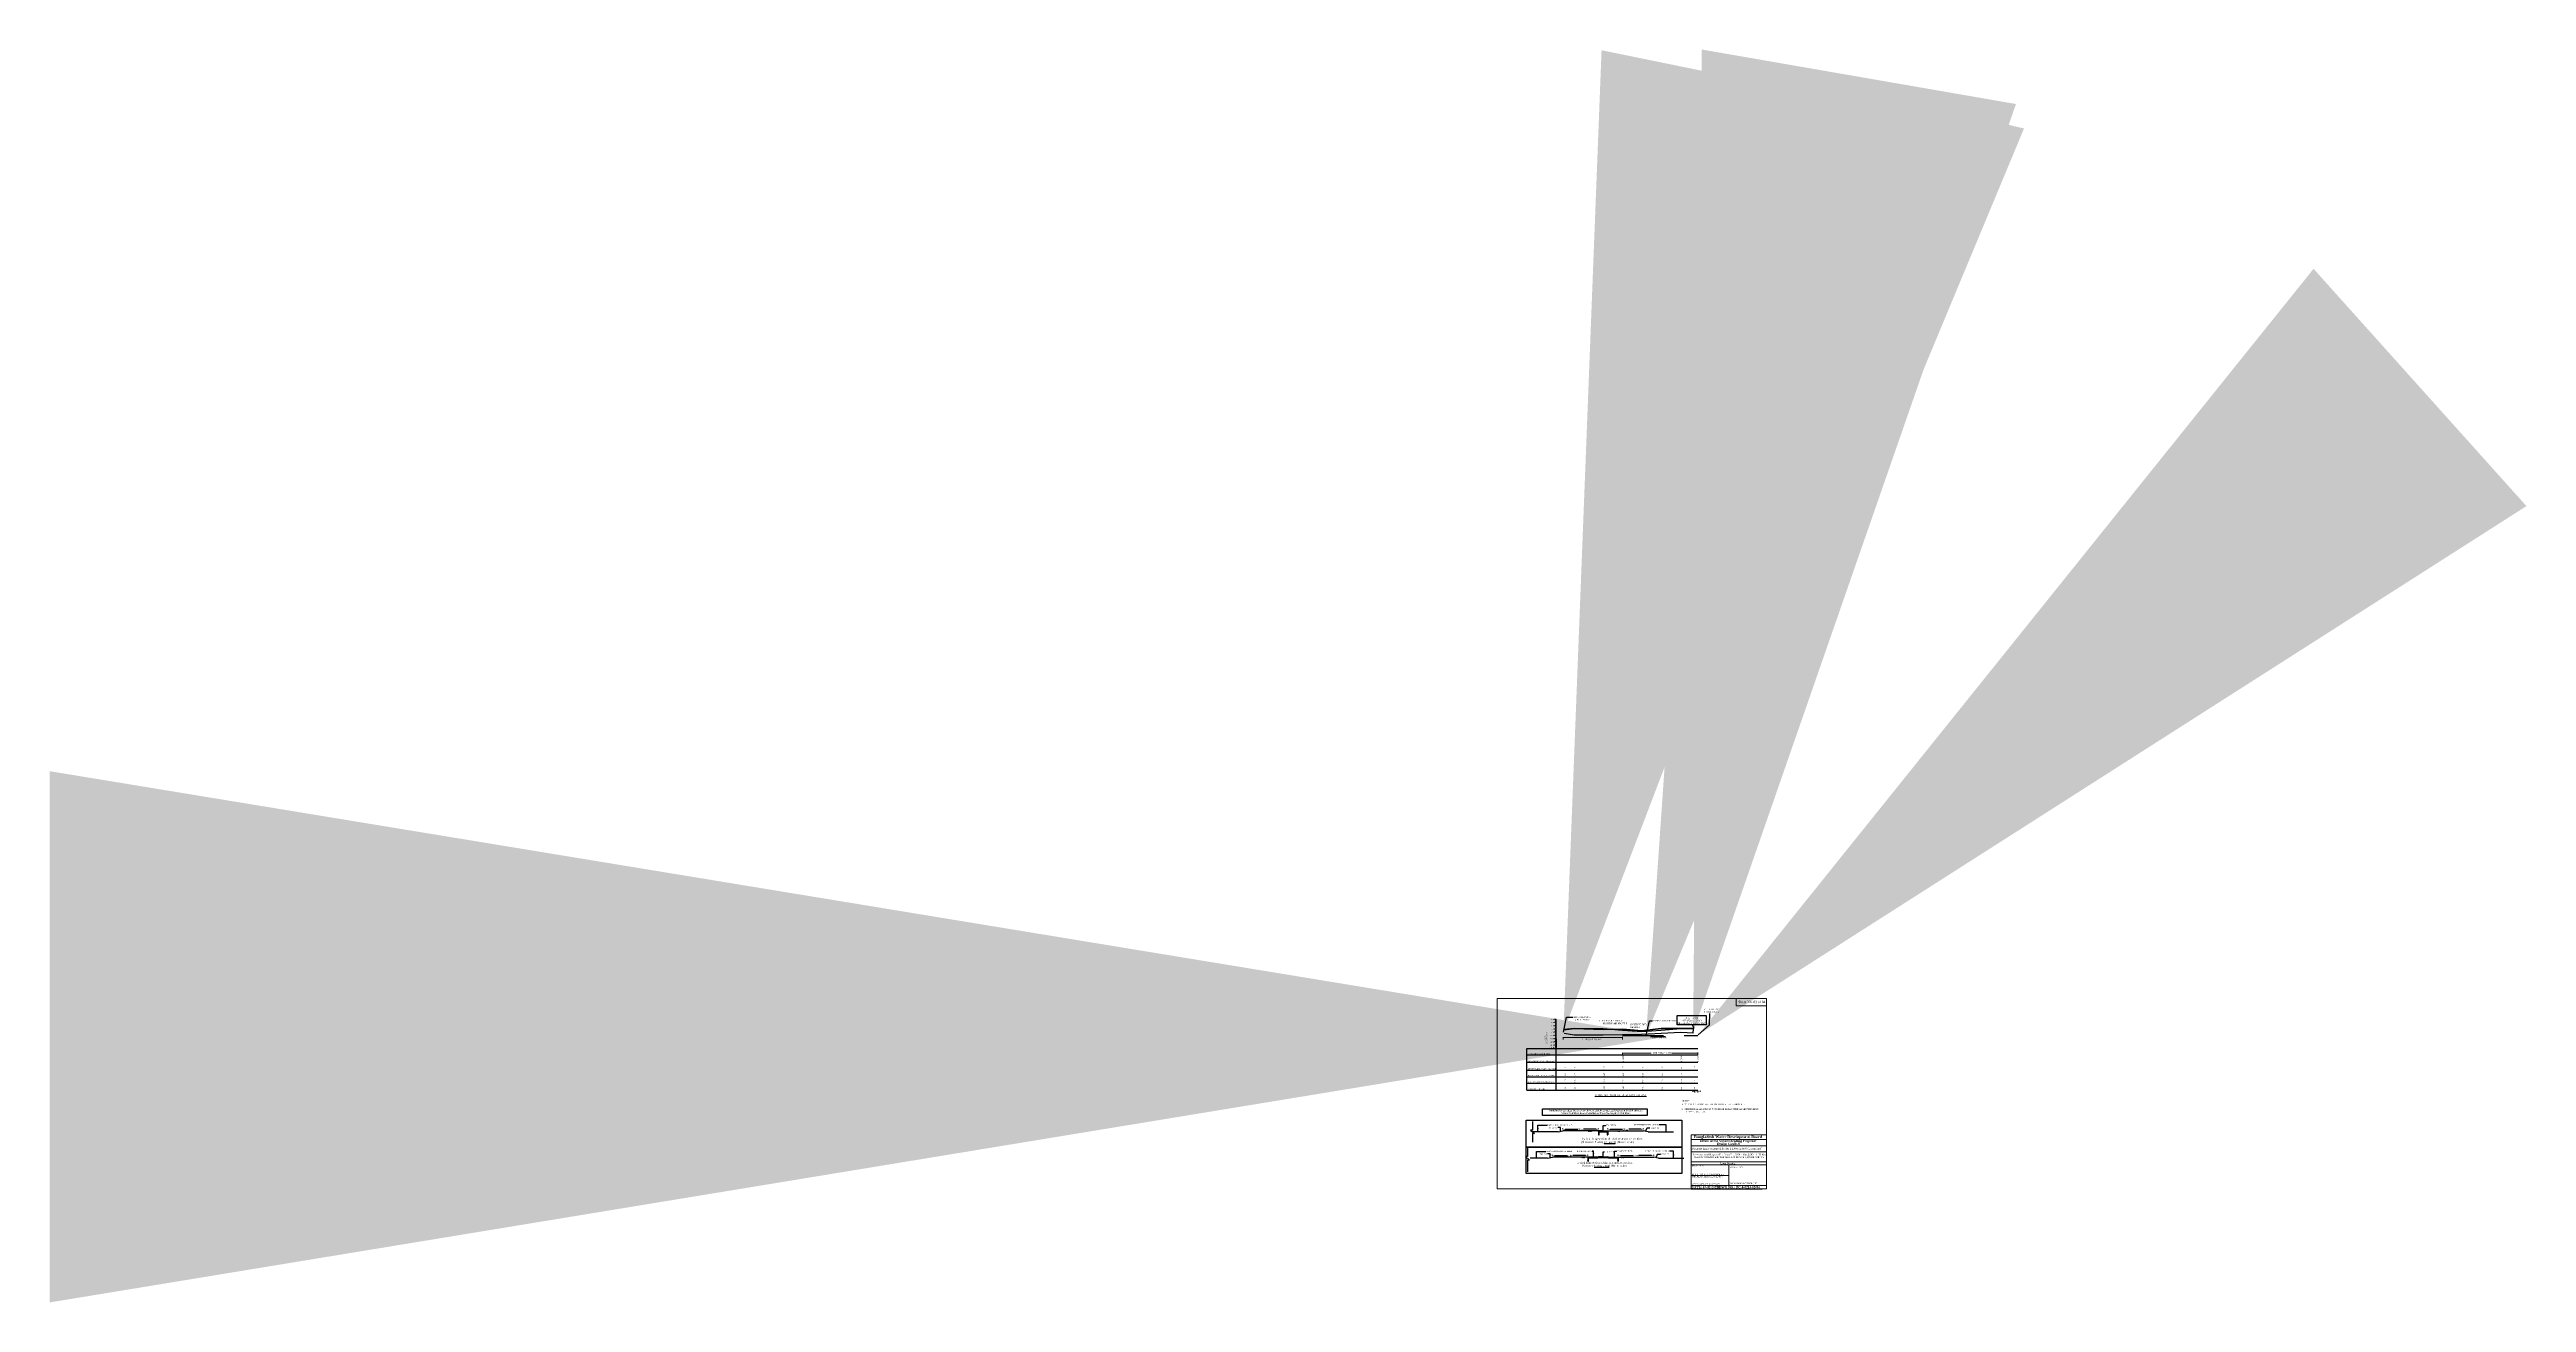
# Model space of a CAD drawing. Header units: metres. Extents: x -148477 to 168932, y -55673 to -2736.
# Drawn here: x -71947 to -70415, y -20452 to -19677 of the extents above; entities that cross this region are included whole.
import ezdxf
from ezdxf.enums import TextEntityAlignment as Align

# ---------------------------------------------------------------- set-up
doc = ezdxf.new("R2010")
doc.units = ezdxf.units.M
doc.linetypes.add('DASHEDX2', pattern=[38.1, 25.4, -12.7])
doc.layers.add('Boundary', color=1, linetype='Continuous', lineweight=40)
doc.layers.add('Other line', color=7, linetype='Continuous', lineweight=15)
doc.styles.add('liza', font='times.ttf', dxfattribs={"height": 2})
doc.styles.get("Standard").update_dxf_attribs({"font": 'times.ttf'})
doc.dimstyles.new('ISO-25', dxfattribs={"dimtxt": 2.5, "dimasz": 2.5, "dimexe": 1.25, "dimexo": 0.625, "dimtad": 1, "dimtxsty": 'Standard', "dimcen": 2.5, "dimadec": 0, "dimazin": 0, "dimtfac": 1, "dimtmove": 0, "dimatfit": 3, "dimfxl": 1, "dimarcsym": 0})

msp = doc.modelspace()

# ---------------------------------------------------------------- hatches: boundary and pattern name
at = {"lineweight": -2}
h = msp.add_hatch(dxfattribs=at)
h.set_pattern_fill('ANSI31', color=256, scale=0.096187, style=0)
h.set_pattern_definition([(45, (-70798.66412, -20473.03274), (-0.2159471, 0.2159471), [])])
h.paths.add_polyline_path([(-70983.0433, -20348.2103), (-70983.0433, -20345.8013), (-70985.9763, -20345.8013), (-70988.9092, -20345.8013), (-70988.9092, -20348.2103), (-70988.4778, -20348.2103), (-70988.4778, -20346.22), (-70983.454, -20346.22), (-70983.454, -20348.2275)])
h.paths.add_polyline_path([(-70976.5738, -20364.4567), (-70976.5738, -20362.0477), (-70982.5906, -20362.0477), (-70983.0433, -20361.7459), (-70985.9763, -20361.7459), (-70988.9092, -20361.7459), (-70989.3619, -20362.0477), (-70995.3787, -20362.0477), (-70995.3787, -20364.4567), (-70994.9125, -20364.4567), (-70994.9125, -20362.4705), (-70989.3185, -20362.4705), (-70988.7493, -20362.1781), (-70983.1716, -20362.1781), (-70982.6187, -20362.4867), (-70976.9384, -20362.4867), (-70976.9384, -20364.4689)])

# ---------------------------------------------------------------- linework, layer by layer
at = {"color": 0, "lineweight": 30}
for p, q in [((-71014.9678, -20276.7143), (-71015.9678, -20276.7143)), ((-71014.9678, -20277.2143), (-71015.4678, -20277.2143)), ((-71014.9678, -20294.7143), (-71014.9678, -20276.7143)), ((-71014.9678, -20278.7143), (-71015.9678, -20278.7143)), ((-71014.9678, -20278.7143), (-71015.9678, -20278.7143)), ((-71014.9678, -20278.7143), (-71015.9678, -20278.7143)), ((-71014.9678, -20280.7143), (-71015.9678, -20280.7143)), ((-71014.9678, -20280.7143), (-71015.9678, -20280.7143)), ((-71014.9678, -20282.7143), (-71015.9678, -20282.7143)), ((-71014.9678, -20284.7143), (-71015.9678, -20284.7143)), ((-71014.9678, -20286.7143), (-71015.9678, -20286.7143)), ((-71014.9678, -20288.7143), (-71015.9678, -20288.7143)), ((-71014.9678, -20290.7143), (-71015.9678, -20290.7143)), ((-71014.9678, -20277.7143), (-71015.7178, -20277.7143)), ((-71014.9678, -20279.7143), (-71015.7178, -20279.7143)), ((-71014.9678, -20281.7143), (-71015.7178, -20281.7143)), ((-71014.9678, -20281.7143), (-71015.7178, -20281.7143)), ((-71014.9678, -20283.7143), (-71015.7178, -20283.7143)), ((-71014.9678, -20285.7143), (-71015.7178, -20285.7143)), ((-71014.9678, -20287.7143), (-71015.7178, -20287.7143)), ((-71014.9678, -20289.7143), (-71015.7178, -20289.7143)), ((-71014.9678, -20291.7143), (-71015.7178, -20291.7143)), ((-71014.9678, -20278.2143), (-71015.4678, -20278.2143)), ((-71014.9678, -20279.2143), (-71015.4678, -20279.2143)), ((-71014.9678, -20280.2143), (-71015.4678, -20280.2143)), ((-71014.9678, -20281.2143), (-71015.4678, -20281.2143)), ((-71014.9678, -20281.2143), (-71015.4678, -20281.2143)), ((-71014.9678, -20282.2143), (-71015.4678, -20282.2143)), ((-71014.9678, -20283.2143), (-71015.4678, -20283.2143)), ((-71014.9678, -20284.2143), (-71015.4678, -20284.2143)), ((-71014.9678, -20285.2143), (-71015.4678, -20285.2143)), ((-71014.9678, -20286.2143), (-71015.4678, -20286.2143)), ((-71014.9678, -20287.2143), (-71015.4678, -20287.2143)), ((-71014.9678, -20288.2143), (-71015.4678, -20288.2143)), ((-71014.9678, -20289.2143), (-71015.4678, -20289.2143)), ((-71014.9678, -20290.2143), (-71015.4678, -20290.2143)), ((-71014.9678, -20291.2143), (-71015.4678, -20291.2143)), ((-71014.9678, -20292.2143), (-71015.4678, -20292.2143)), ((-71033.1083, -20294.7097), (-70927.2828, -20294.7097)), ((-71033.1083, -20298.7089), (-70927.2828, -20298.7089)), ((-71033.1083, -20303.2614), (-70927.2828, -20303.2614)), ((-71014.9678, -20292.7143), (-71015.9678, -20292.7143)), ((-71014.9678, -20294.7143), (-71015.9678, -20294.7143)), ((-71014.9678, -20293.7143), (-71015.7178, -20293.7143)), ((-71014.9678, -20293.2143), (-71015.4678, -20293.2143)), ((-71014.9678, -20294.2143), (-71015.4678, -20294.2143)), ((-71014.9149, -20320.6143), (-71014.9149, -20294.7097)), ((-71033.1083, -20320.6143), (-70927.3055, -20320.6143))]:
    msp.add_line(p, q, dxfattribs=at)
at = {"lineweight": 30}
for p, q in [((-71014.9678, -20288.7143), (-71014.9678, -20294.1443)), ((-71033.1083, -20308.2143), (-70927.2828, -20308.2143)), ((-71033.1083, -20312.2143), (-70927.2828, -20312.2143)), ((-71033.1083, -20316.2143), (-70927.2828, -20316.2143))]:
    msp.add_line(p, q, dxfattribs=at)
at = {"linetype": 'ByBlock', "lineweight": 18, "ltscale": 2}
for p, q in [((-71010.7818, -20289.1194), (-71010.7818, -20287.7788)), ((-70990.0116, -20288.0071), (-71010.7818, -20288.0125)), ((-70973.9913, -20288.0094), (-70989.987, -20288.0094)), ((-70973.9913, -20288.944), (-70973.9913, -20287.6034)), ((-70973.9913, -20289.1194), (-70973.9913, -20287.7788)), ((-70973.9673, -20298.6864), (-70973.9673, -20297.3458)), ((-70956.1522, -20297.5762), (-70973.9673, -20297.5796)), ((-70927.2539, -20297.5764), (-70943.2496, -20297.5764)), ((-70927.2539, -20298.5111), (-70927.2539, -20297.1705)), ((-70927.2539, -20298.6864), (-70927.2539, -20297.3458))]:
    msp.add_line(p, q, dxfattribs=at)
at = {"color": 4, "linetype": 'ByBlock', "lineweight": 30, "ltscale": 0.5}
for p, q in [((-71009.9678, -20283.2143), (-71003.9678, -20282.4643)), ((-71003.9678, -20282.4643), (-70985.9678, -20282.4643)), ((-70985.9678, -20282.4643), (-70973.9678, -20283.3343)), ((-70973.9678, -20283.3343), (-70961.9678, -20284.1343)), ((-70961.9678, -20284.1343), (-70949.9678, -20283.3943)), ((-70949.9678, -20283.3943), (-70937.9678, -20282.4643)), ((-70937.9678, -20282.4643), (-70929.9678, -20282.4643))]:
    msp.add_line(p, q, dxfattribs=at)
at = {"color": 3, "linetype": 'Continuous', "lineweight": -3, "ltscale": 0.5}
for p, q in [((-71009.9678, -20285.3113), (-71003.9678, -20286.3213)), ((-71003.9678, -20286.3213), (-70985.9678, -20286.3413)), ((-70985.9678, -20286.3413), (-70973.9678, -20286.0613)), ((-70973.9678, -20286.0613), (-70961.9678, -20285.8113)), ((-70961.9678, -20285.8113), (-70949.9678, -20285.3413)), ((-70949.9678, -20285.3413), (-70937.9678, -20284.6313)), ((-70937.9678, -20284.6313), (-70929.9678, -20285.0313))]:
    msp.add_line(p, q, dxfattribs=at)
at = {"color": 1, "linetype": 'DASHEDX2', "lineweight": -2}
msp.add_line((-70973.9656, -20286.7143), (-70927.2828, -20286.7143), dxfattribs=at)
at = {"color": 7, "linetype": 'ByBlock', "lineweight": 30, "ltscale": 0.5}
msp.add_line((-71033.1083, -20320.6143), (-71033.1083, -20294.7097), dxfattribs=at)
at = {"linetype": 'Continuous', "lineweight": 18, "ltscale": 2}
for p, q in [((-70930.8455, -20321.2227), (-70929.1131, -20321.1725)), ((-70929.1131, -20320.6494), (-70929.1131, -20321.9985)), ((-70927.3027, -20320.6494), (-70927.3027, -20321.9985)), ((-70926.0327, -20321.1746), (-70925.5318, -20321.1803))]:
    msp.add_line(p, q, dxfattribs=at)
at = {"ltscale": 0.5}
for p, q in [((-71029.5611, -20345.2363), (-71030.8369, -20345.2363)), ((-71030.8369, -20345.2363), (-71028.3791, -20347.4419)), ((-71029.5611, -20339.9354), (-71029.5611, -20345.2363)), ((-71013.8393, -20346.3879), (-71029.5611, -20346.3879)), ((-71028.3791, -20347.4419), (-71029.5611, -20347.4419)), ((-71029.5611, -20347.4419), (-71029.5611, -20352.6812)), ((-71013.8393, -20346.3879), (-71010.9064, -20345.8013)), ((-71010.9064, -20344.7289), (-71010.9064, -20344.2539)), ((-70988.9092, -20345.8013), (-71010.9064, -20345.8013)), ((-71009.4814, -20344.7289), (-71001.5696, -20344.7531)), ((-70990.3342, -20344.7289), (-70998.1019, -20344.7112)), ((-70995.0978, -20345.9866), (-70995.1492, -20346.0378)), ((-70994.786, -20345.7874), (-70994.9972, -20346.0369)), ((-70994.9972, -20345.7874), (-70994.6399, -20346.0709)), ((-70994.786, -20345.7874), (-70994.4258, -20346.0731)), ((-70994.6451, -20345.9866), (-70994.6965, -20346.0378)), ((-70994.126, -20345.7834), (-70994.3373, -20346.0328)), ((-70994.3373, -20345.7834), (-70993.98, -20346.0668)), ((-70994.126, -20345.7834), (-70993.7659, -20346.0691)), ((-70993.7368, -20345.9965), (-70993.7882, -20346.0478)), ((-70993.5929, -20345.7931), (-70993.7486, -20345.9486)), ((-70993.425, -20345.7973), (-70993.6362, -20346.0468)), ((-70993.6362, -20345.7973), (-70993.2789, -20346.0808)), ((-70993.425, -20345.7973), (-70993.0648, -20346.083)), ((-70988.9092, -20344.7289), (-70988.9092, -20344.2539)), ((-70985.9763, -20345.8013), (-70988.9092, -20345.8013)), ((-70988.9092, -20345.8013), (-70988.9092, -20348.2103)), ((-70985.9763, -20345.8013), (-70983.0433, -20345.8013)), ((-70983.0433, -20344.7289), (-70983.0433, -20344.2539)), ((-70983.0433, -20345.8013), (-70983.0433, -20348.2103)), ((-70983.0433, -20345.8013), (-70961.0462, -20345.8013)), ((-70981.6183, -20344.7289), (-70973.892, -20344.7066)), ((-70977.2072, -20345.7973), (-70977.5673, -20346.083)), ((-70976.9959, -20345.7973), (-70977.3532, -20346.0808)), ((-70977.2072, -20345.7973), (-70976.9959, -20346.0468)), ((-70977.0392, -20345.7931), (-70976.8836, -20345.9486)), ((-70976.8953, -20345.9965), (-70976.844, -20346.0478)), ((-70976.5061, -20345.7961), (-70976.8662, -20346.0818)), ((-70976.2948, -20345.7961), (-70976.6522, -20346.0795)), ((-70976.5061, -20345.7961), (-70976.2948, -20346.0455)), ((-70976.3382, -20345.7918), (-70976.1825, -20345.9474)), ((-70975.8462, -20345.8001), (-70976.2063, -20346.0858)), ((-70975.6349, -20345.8001), (-70975.9922, -20346.0836)), ((-70975.987, -20345.9993), (-70975.9357, -20346.0505)), ((-70975.8462, -20345.8001), (-70975.6349, -20346.0496)), ((-70975.6782, -20345.7959), (-70975.5226, -20345.9514)), ((-70975.5343, -20345.9993), (-70975.483, -20346.0505)), ((-70962.4712, -20344.7289), (-70970.1007, -20344.7401)), ((-70961.0462, -20344.7289), (-70961.0462, -20344.2539)), ((-70958.1133, -20346.3879), (-70961.0462, -20345.8013)), ((-70958.1133, -20346.3879), (-70942.3915, -20346.3879)), ((-71032.7319, -20361.5602), (-71034.0077, -20361.5602)), ((-71034.0077, -20361.5602), (-71031.5499, -20363.7658)), ((-71032.7319, -20356.2593), (-71032.7319, -20361.5602)), ((-71031.5499, -20363.7658), (-71032.7319, -20363.7658)), ((-71032.7319, -20363.7658), (-71032.7319, -20371.0747)), ((-71020.3088, -20362.6343), (-71031.1804, -20362.6343)), ((-71020.3088, -20362.6343), (-71017.3759, -20362.0477)), ((-71017.3759, -20360.9753), (-71017.3759, -20360.5003)), ((-70995.3787, -20362.0477), (-71017.3759, -20362.0477)), ((-71015.9509, -20360.9753), (-71008.049, -20360.9753)), ((-70996.8037, -20360.9753), (-71004.6366, -20360.9753)), ((-70999.2939, -20362.2384), (-70999.3452, -20362.2897)), ((-70999.15, -20362.0477), (-70999.3056, -20362.2032)), ((-70998.982, -20362.0392), (-70999.1933, -20362.2887)), ((-70999.1933, -20362.0392), (-70998.836, -20362.3227)), ((-70998.982, -20362.0392), (-70998.6219, -20362.3249)), ((-70998.8412, -20362.2384), (-70998.8925, -20362.2897)), ((-70998.49, -20362.0437), (-70998.6457, -20362.1992)), ((-70998.3221, -20362.0352), (-70998.5334, -20362.2847)), ((-70998.5334, -20362.0352), (-70998.176, -20362.3187)), ((-70998.3221, -20362.0352), (-70997.962, -20362.3209)), ((-70997.9329, -20362.2484), (-70997.9842, -20362.2996)), ((-70997.789, -20362.0577), (-70997.9446, -20362.2132)), ((-70997.621, -20362.0492), (-70997.8323, -20362.2987)), ((-70997.8323, -20362.0492), (-70997.475, -20362.3327)), ((-70997.621, -20362.0492), (-70997.2609, -20362.3349)), ((-70995.3787, -20360.9753), (-70995.3787, -20360.5003)), ((-70989.3619, -20362.0477), (-70995.3787, -20362.0477)), ((-70995.3787, -20362.0477), (-70995.3787, -20364.4567)), ((-70989.5128, -20362.0477), (-70990.5188, -20362.0477)), ((-70989.3619, -20362.0477), (-70988.9092, -20361.7459)), ((-70985.9763, -20361.7459), (-70988.9092, -20361.7459)), ((-70985.9763, -20361.7459), (-70983.0433, -20361.7459)), ((-70982.5906, -20362.0477), (-70983.0433, -20361.7459)), ((-70982.5906, -20362.0477), (-70976.5738, -20362.0477)), ((-70982.4397, -20362.0477), (-70981.4337, -20362.0477)), ((-70976.5738, -20360.9541), (-70976.5738, -20360.4791)), ((-70976.5738, -20362.0477), (-70976.5738, -20364.4567)), ((-70976.5738, -20362.0477), (-70954.5767, -20362.0477)), ((-70975.1488, -20360.9541), (-70967.3163, -20360.9541)), ((-70974.5808, -20362.0757), (-70974.9409, -20362.3614)), ((-70974.3695, -20362.0757), (-70974.7269, -20362.3591)), ((-70974.5808, -20362.0757), (-70974.3695, -20362.3251)), ((-70974.4128, -20362.0841), (-70974.2572, -20362.2396)), ((-70974.2689, -20362.2748), (-70974.2176, -20362.3261)), ((-70973.8797, -20362.0617), (-70974.2399, -20362.3474)), ((-70973.6684, -20362.0617), (-70974.0258, -20362.3451)), ((-70973.8797, -20362.0617), (-70973.6684, -20362.3112)), ((-70973.7118, -20362.0702), (-70973.5561, -20362.2257)), ((-70973.2198, -20362.0657), (-70973.5799, -20362.3514)), ((-70973.0085, -20362.0657), (-70973.3659, -20362.3492)), ((-70973.3606, -20362.2649), (-70973.3093, -20362.3162)), ((-70973.2198, -20362.0657), (-70973.0085, -20362.3152)), ((-70973.0518, -20362.0742), (-70972.8962, -20362.2297)), ((-70972.9079, -20362.2649), (-70972.8566, -20362.3162)), ((-70956.0017, -20360.9541), (-70963.7746, -20360.9541)), ((-70954.5767, -20360.9541), (-70954.5767, -20360.4791)), ((-70951.6438, -20362.6343), (-70954.5767, -20362.0477)), ((-70951.6438, -20362.6343), (-70935.922, -20362.6343))]:
    msp.add_line(p, q, dxfattribs=at)
at = {"lineweight": -2}
for p, q in [((-70988.9092, -20348.2103), (-70988.4778, -20348.2103)), ((-70988.4778, -20348.2103), (-70988.4778, -20346.22)), ((-70988.4778, -20346.22), (-70983.454, -20346.22)), ((-70983.454, -20346.22), (-70983.454, -20348.2275)), ((-70983.454, -20348.2275), (-70983.0433, -20348.2103)), ((-70995.3787, -20364.4567), (-70994.9125, -20364.4567)), ((-70994.9125, -20364.4567), (-70994.9125, -20362.4705)), ((-70994.9125, -20362.4705), (-70989.3185, -20362.4705)), ((-70989.3185, -20362.4705), (-70988.7493, -20362.1781)), ((-70988.7493, -20362.1781), (-70983.1716, -20362.1781)), ((-70983.1716, -20362.1781), (-70982.6187, -20362.4867)), ((-70982.6187, -20362.4867), (-70976.9384, -20362.4867)), ((-70976.9384, -20362.4867), (-70976.9384, -20364.4689)), ((-70976.9384, -20364.4689), (-70976.5738, -20364.4567))]:
    msp.add_line(p, q, dxfattribs=at)
at = {"lineweight": 18}
for p, q in [((-70931.4198, -20348.2595), (-70884.7748, -20348.2595)), ((-70931.4198, -20348.2595), (-70884.7748, -20348.2595)), ((-70931.4198, -20348.2595), (-70884.7748, -20348.2595)), ((-70931.4198, -20381.6957), (-70931.4198, -20348.2595)), ((-70931.4198, -20381.6957), (-70931.4198, -20348.5107)), ((-70931.3792, -20350.9814), (-70884.7748, -20350.9814)), ((-70919.0922, -20348.2595), (-70884.7748, -20348.2595)), ((-70931.4199, -20358.797), (-70884.7748, -20358.797)), ((-70931.4198, -20355.0762), (-70884.7748, -20355.0762)), ((-70931.4198, -20364.9164), (-70884.7748, -20364.9164)), ((-70931.4198, -20366.7901), (-70884.7748, -20366.7901)), ((-70908.19, -20366.7901), (-70908.19, -20379.5313)), ((-70931.4198, -20373.4084), (-70908.19, -20373.4084)), ((-70931.4198, -20379.5313), (-70884.7748, -20379.5313)), ((-70931.4198, -20381.6957), (-70887.5587, -20381.6957)), ((-70927.8441, -20379.5313), (-70884.7748, -20379.5313)), ((-70927.8441, -20379.5313), (-70884.7748, -20379.5313)), ((-70927.8441, -20379.5313), (-70884.7748, -20379.5313))]:
    msp.add_line(p, q, dxfattribs=at)
at = {"lineweight": 18, "ltscale": 0.5}
msp.add_lwpolyline([(-71051.5893, -20381.6899), (-71051.5893, -20263.7266), (-70884.7725, -20263.7266), (-70884.7725, -20381.6899), (-71051.5893, -20381.6899)], close=True, dxfattribs=at)
at = {"color": 1, "lineweight": -2}
msp.add_lwpolyline([(-70940.1826, -20274.3726), (-70922.1481, -20274.3726), (-70922.1481, -20280.1787), (-70940.1826, -20280.1787)], close=True, dxfattribs=at)
at = {"lineweight": 18}
msp.add_lwpolyline([(-70884.8182, -20263.7266), (-70903.6377, -20263.7266), (-70903.6377, -20268.3459), (-70884.8182, -20268.3459)], close=True, dxfattribs=at)
at = {"color": 0, "lineweight": 30}
msp.add_lwpolyline([(-71019.9678, -20292.4143, 0, 0, 0), (-71019.9678, -20284.6676, 0.2767, 0, 0), (-71019.9678, -20284.1143, 0, 0, 0)], format="xyseb", dxfattribs=at)
at = {"lineweight": 18}
for points in [[(-70988.1872, -20277.6799, 0, 0, 0), (-70989.4054, -20277.7679, 0, 0, 0), (-70990.1577, -20281.8844, 0.2157, 0, 0), (-70990.3207, -20282.904, 0, 0, 0)], [(-70986.5033, -20279.417, 0, 0, 0), (-70988.5507, -20279.417, 0, 0, 0), (-70989.0078, -20281.8387, 0.2157, 0, 0), (-70989.1629, -20282.4622, 0, 0, 0)], [(-70969.1399, -20280.0759, 0, 0, 0), (-70970.8766, -20280.0613, 0, 0, 0), (-70972.4381, -20284.9936, 0.2157, 0, 0), (-70972.7749, -20286.0119, 0, 0, 0)]]:
    msp.add_lwpolyline(points, format="xyseb", dxfattribs=at)
at = {"color": 2, "lineweight": -2}
msp.add_lwpolyline([(-71023.5494, -20331.9828), (-70958.7828, -20331.9828), (-70958.7828, -20336.2705), (-71023.5494, -20336.2705)], close=True, dxfattribs=at)
at = {"ltscale": 0.5}
for points in [[(-71033.508, -20339.1887), (-70937.3176, -20339.1887), (-70937.3176, -20355.7681), (-71033.508, -20355.7681)], [(-71033.508, -20355.7681), (-70937.3176, -20355.7681), (-70937.3176, -20372.1825), (-71033.508, -20372.1825)]]:
    msp.add_lwpolyline(points, close=True, dxfattribs=at)
at = {"linetype": 'ByBlock', "lineweight": 18, "ltscale": 2}
for points in [[(-71009.7818, -20287.8459), (-71009.7818, -20288.1792), (-71010.7818, -20288.0125)], [(-70974.965, -20287.8445), (-70974.965, -20288.1778), (-70973.965, -20288.0112)], [(-70972.9673, -20297.4129), (-70972.9673, -20297.7463), (-70973.9673, -20297.5796)], [(-70928.2275, -20297.4116), (-70928.2275, -20297.7449), (-70927.2275, -20297.5782)]]:
    msp.add_solid(points, dxfattribs=at)
at = {"linetype": 'Continuous', "lineweight": 18, "ltscale": 2}
for points in [[(-70930.3797, -20320.9639), (-70930.3797, -20321.3839), (-70929.1197, -20321.1739)], [(-70926.0264, -20320.9454), (-70926.0264, -20321.3654), (-70927.2864, -20321.1554)]]:
    msp.add_solid(points, dxfattribs=at)
at = {"ltscale": 0.5}
for points in [[(-71009.4814, -20344.4914), (-71009.4814, -20344.9664), (-71010.9064, -20344.7289)], [(-70990.3342, -20344.4914), (-70990.3342, -20344.9664), (-70988.9092, -20344.7289)], [(-70981.6183, -20344.4914), (-70981.6183, -20344.9664), (-70983.0433, -20344.7289)], [(-70962.4712, -20344.4914), (-70962.4712, -20344.9664), (-70961.0462, -20344.7289)], [(-71015.9509, -20360.7378), (-71015.9509, -20361.2128), (-71017.3759, -20360.9753)], [(-70996.8037, -20360.7378), (-70996.8037, -20361.2128), (-70995.3787, -20360.9753)], [(-70975.1488, -20360.7166), (-70975.1488, -20361.1916), (-70976.5738, -20360.9541)], [(-70956.0017, -20360.7166), (-70956.0017, -20361.1916), (-70954.5767, -20360.9541)]]:
    msp.add_solid(points, dxfattribs=at)
at = {"layer": 'Boundary', "color": 6, "linetype": 'ByBlock', "ltscale": 0.5}
for p, q in [((-71009.9678, -20282.9243), (-71003.9678, -20282.4643)), ((-71003.9678, -20282.4643), (-70985.9678, -20283.0543)), ((-70985.9678, -20283.0543), (-70973.9678, -20282.7443)), ((-70973.9678, -20282.7443), (-70961.9678, -20283.7943)), ((-70961.9678, -20283.7943), (-70949.9678, -20282.4643)), ((-70949.9678, -20282.4643), (-70937.9678, -20282.3543)), ((-70937.9678, -20282.3543), (-70929.9678, -20282.1743))]:
    msp.add_line(p, q, dxfattribs=at)
at = {"layer": 'Other line', "lineweight": 18, "ltscale": 5}
msp.add_line((-70914.7309, -20379.5313), (-70914.7309, -20381.6957), dxfattribs=at)

# ---------------------------------------------------------------- texts
at = {"color": 0, "lineweight": 30}
for s, p in [('10.00', (-71016.0678, -20277.0393)), ('(-)2.00', (-71016.0678, -20287.0525)), ('(-)4.00', (-71016.0678, -20288.9775)), ('(-)6.00', (-71016.0678, -20291.0393)), ('(-)8.00', (-71016.0678, -20292.9643)), ('8.00', (-71016.0678, -20279.0393)), ('0.00', (-71016.0678, -20285.0393)), ('6.00', (-71016.0678, -20281.0393)), ('2.00', (-71016.0678, -20283.0393)), ('2.00', (-71016.0678, -20287.0393)), ('(-)10.00', (-71016.0678, -20294.4987))]:
    msp.add_text(s, height=0.65, dxfattribs=at).set_placement(p, align=Align.RIGHT)
for s, p in [('ELEVATION', (-71021.4678, -20292.2843)), ('IN METRE (PWD)', (-71020.4678, -20292.2843))]:
    msp.add_text(s, height=0.65, rotation=90, dxfattribs=at).set_placement(p)
at = {"ltscale": 0.5}
for s, height, p in [('DESIGN BED LEVEL OF KHAL', 0.760537, (-71020.395, -20342.4494)), ('Slope:1:50', 0.76054, (-71019.4263, -20344.099)), ('SILL LEVEL', 0.76054, (-70984.3966, -20342.72)), ('DESIGN BED LEVEL OF KHAL', 0.760537, (-70966.9325, -20342.3098)), ('Slope:1:50', 0.76054, (-70956.5028, -20344.301)), ('Slope:1:50', 0.76054, (-71025.728, -20360.3156)), ('DESIGN BED LEVEL OF KHAL', 0.760537, (-71021.316, -20358.6958)), ('R/S APRON LEVEL', 0.760537, (-71002.1564, -20358.7344)), ('SILL LEVEL', 0.76054, (-70985.4123, -20358.9693)), ('C/S APRON LEVEL', 0.760537, (-70977.6181, -20358.5947)), ('DESIGN BED LEVEL OF KHAL', 0.760537, (-70960.463, -20358.5562)), ('Slope:1:50', 0.76054, (-70950.3599, -20360.4417))]:
    msp.add_text(s, height=height, dxfattribs=at).set_placement(p)
at = {"lineweight": 18}
for s, insert, char_height, attachment_point in [('OFFTAKE POINT \\P(BEEL AREA)', (-70998.7865, -20274.8643), 0.95, 2), ('LEFT BANK PROFILE', (-70988.1719, -20277.0718), 0.95, 1), ('DESIGN BED PROFILE', (-70955.0767, -20277.0352), 0.95, 1), (' REGULATOR\\P(1V-1.52m x 1.83m)\\PSILL LEVEL (-)1.38 m (pwd)', (-70931.1291, -20275.4026), 0.95, 2), ('OUTFALL AT \\PBETNA RIVER', (-70918.9375, -20270.0629), 0.95, 2), ('Cutting not required ', (-70992.8244, -20289.0161), 0.95, 5), ('RIGHT BANK PROFILE', (-70986.1569, -20278.8461), 0.95, 1), ('EXISTING BED \\PPROFILE', (-70968.9845, -20279.4375), 0.95, 1), ('Slope = 5cm/Km', (-70955.7535, -20287.6701), 0.855, 1), ('Bed Width = 5.00m', (-70949.1037, -20297.4119), 0.95, 5), ('DESIGNED BY :', (-70931.0927, -20366.9909), 0.760358, 1), ('APPROVED BY :', (-70907.5195, -20367.8256), 0.760358, 1), ('{\\fTimes New Roman|b1|i0|c0|p18;DATE: \\C0;07-02-2022} ', (-70931.2268, -20379.9197), 1.341271, 1), ('CHECKED &  RECOMMENDED BY :', (-70931.0155, -20373.6374), 0.760358, 1), ('(SHAIKH MD. ABDUR RAHMAN), AE', (-70931.0048, -20372.2346), 0.760358, 1), ('(ABU SAYEED MD. MASUM), EE', (-70930.9414, -20378.2679), 0.760358, 1), ('{\\fTimes New Roman|b1|i0|c0|p18;DWG NO.: DC-8-0214-03/04} ', (-70914.2513, -20379.8722), 1.341271, 1), ('(MOHAMMAD SAIF UDDIN), SE', (-70907.7849, -20377.8446), 0.760358, 1)]:
    msp.add_mtext(s, dxfattribs=dict(at, insert=insert, char_height=char_height, attachment_point=attachment_point))
for s, insert, char_height, width, attachment_point in [('Sheet No. 03 of 04', (-70902.3036, -20265.2308), 1.45585, 17.26465, 1), ('{\\fTimes New Roman|b1|i0|c0|p18;Bangladesh Water Development Board}', (-70929.6815, -20348.5159), 1.65175, 59.33034, 1), ('{\\fTimes New Roman|b1|i0|c0|p18;Office of the Superintending Engineer}', (-70926.1239, -20351.2284), 1.412011, 50.718965, 1), ('{\\fTimes New Roman|b1|i0|c0|p18;Design Circle-8}', (-70915.5173, -20353.0015), 1.412011, 50.718965, 1), (' \\P{\\C256;"Drainage Improvement of Polder 1,2,6-8 and 6-8 (Extension)" }', (-70909.7732, -20355.9243), 1.140498, 46.28258, 5), ('Long Section ', (-70908.7763, -20365.9602), 1.121883, 45.258696, 5)]:
    msp.add_mtext(s, dxfattribs=dict(at, insert=insert, char_height=char_height, width=width, attachment_point=attachment_point))
at = {"color": 0, "lineweight": 30, "char_height": 0.75, "attachment_point": 1}
for s, insert in [('DESIGN BED WIDTH, IN M', (-71032.6736, -20297.6702)), ('EXISTING BED LEVEL, IN m PWD', (-71032.5536, -20307.1072)), ('DESIGN BED LEVEL, IN m PWD', (-71032.4829, -20302.2586)), ('LEFT BANK LEVEL, IN m PWD', (-71032.5215, -20315.0318)), ('RIGHT BANK LEVEL, IN m PWD', (-71032.4987, -20311.0821)), ('DISTANCE, IN (KM)', (-71032.4432, -20319.4249))]:
    msp.add_mtext(s, dxfattribs=dict(at, insert=insert))
at = {"color": 7, "linetype": 'ByBlock', "lineweight": 30, "ltscale": 0.5, "char_height": 0.75, "width": 2.15, "attachment_point": 1, "rotation": 90, "style": 'liza'}
for s, insert in [('-0.60', (-71009.807, -20308.0899)), ('-1.61', (-71003.807, -20308.0899)), ('-1.63', (-70985.807, -20308.0899)), ('-1.35', (-70973.807, -20308.0899)), ('-1.10', (-70961.807, -20308.0899)), ('-0.63', (-70949.807, -20308.0899)), ('0.08', (-70937.807, -20308.0899)), ('-0.32', (-70929.807, -20308.0899)), ('1.50', (-71009.807, -20311.9922)), ('0.00', (-71009.807, -20320.4548)), ('1.79', (-71009.807, -20316.0307)), ('0.300', (-71003.807, -20320.4548)), ('2.25', (-71003.807, -20311.9922)), ('2.25', (-71003.807, -20316.0307)), ('0.600', (-70985.807, -20320.4548)), ('2.25', (-70985.807, -20311.9922)), ('1.66', (-70985.807, -20316.0307)), ('1.38', (-70973.807, -20311.9922)), ('0.900', (-70973.807, -20320.4548)), ('1.97', (-70973.807, -20316.0307)), ('0.58', (-70961.807, -20311.9922)), ('0.92', (-70961.807, -20316.0307)), ('1.200', (-70961.807, -20320.4548)), ('1.500', (-70949.807, -20320.4548)), ('1.32', (-70949.807, -20311.9922)), ('2.25', (-70949.807, -20316.0307)), ('1.800', (-70937.807, -20320.4548)), ('2.25', (-70937.807, -20311.9922)), ('2.36', (-70937.807, -20316.0307)), ('2.000', (-70929.807, -20320.4548)), ('2.25', (-70929.807, -20311.9922)), ('2.54', (-70929.807, -20316.0307))]:
    msp.add_mtext(s, dxfattribs=dict(at, insert=insert))
at = {"linetype": 'ByBlock', "lineweight": 30, "ltscale": 0.5, "char_height": 0.95, "width": 1.935, "attachment_point": 1, "rotation": 90, "style": 'liza'}
for s, insert in [('(-)1.95', (-70974.0544, -20302.9852)), ('(-)1.99', (-70938.0131, -20302.9852)), ('(-)2.00', (-70927.6983, -20302.9852))]:
    msp.add_mtext(s, dxfattribs=dict(at, insert=insert))
at = {"linetype": 'ByBlock', "lineweight": 18}
for s, insert, char_height, width, attachment_point in [('\\pi-1200,l1200,t5.16e+004;{\\LLONG SECTION OF BUSGHATA KHAL }', (-70991.1179, -20323.0412), 1.2, 54.772863, 1), ('Re-excavation of Busghata Khal From Km. 0.900 to Km. 2.000 = 1.100 Km. in Satkhira District Under Satkhira O & M Division-2, BWDB, Satkhira.', (-70907.8895, -20359.8863), 0.966, 45.507824, 2)]:
    msp.add_mtext(s, dxfattribs=dict(at, insert=insert, char_height=char_height, width=width, attachment_point=attachment_point))
at = {"linetype": 'Continuous', "lineweight": 18, "insert": (-70928.6305, -20320.7649), "char_height": 0.95, "attachment_point": 1}
msp.add_mtext('X', dxfattribs=at)
at = {"ltscale": 0.5}
for s, insert, char_height, width, attachment_point in [('Guideline for matching the excavated level of khal to the existing foundation level of structure\\P(where foundation level of structure is above the design level of khal).', (-70990.4812, -20332.5387), 1, 71.339499, 2), ('Typical long section of khal at structure location.\\P(Structure having {\\Lno apron}) (Not to scale)', (-70999.3382, -20349.9175), 1.269675, 36.896622, 1), ('Typical long section of khal at structure location.\\P        (Structure {\\Lhaving apron}) (Not to scale)', (-71002.4557, -20364.7925), 1.15425, 34.005203, 1)]:
    msp.add_mtext(s, dxfattribs=dict(at, insert=insert, char_height=char_height, width=width, attachment_point=attachment_point))
at = {"color": 2, "lineweight": -2, "insert": (-70999.4598, -20333.1073), "char_height": 0.002, "width": 0.036969, "attachment_point": 1, "style": 'liza'}
msp.add_mtext('Guideline for ', dxfattribs=at)
at = {"color": 0, "lineweight": 18, "insert": (-70937.449, -20330.4009), "char_height": 1.167944, "width": 47.396395, "attachment_point": 4}
msp.add_mtext("NOTE:\\P{\\H0.1712x;\\P\\H4.5x;1. \\C256; 'X' IS THE DISTANCE BETWEEN REGULATOR TO OUTFALL.\\P\\P\\C0;2. \\C256; ADDITIONAL LENGTH OF 'X' TO BE RE-EXCAVATED AS MENTIONED IN \\P     THE LONG SECTION.}", dxfattribs=at)
at = {"ltscale": 0.5, "char_height": 1.14, "attachment_point": 5}
for insert in [(-70999.9078, -20344.7289), (-70972.0448, -20344.7289), (-71006.3773, -20360.9753), (-70965.5753, -20360.9541)]:
    msp.add_mtext('50m', dxfattribs=dict(at, insert=insert))

# ---------------------------------------------------------------- leaders
at = {"lineweight": 18, "ltscale": 0.5}
for points, override in [([(-71010.5358, -20284.5648), (-71008.6551, -20275.3715), (-71004.6949, -20275.4209)], {"dimtxt": 700, "dimasz": 600, "dimclrd": 7, "dimclre": 7, "dimclrt": 7}), ([(-70930.2544, -20284.5648), (-70929.7628, -20281.7313), (-70930.7792, -20279.9797)], {"dimtxt": 700, "dimasz": 600, "dimclrd": 7, "dimclre": 7, "dimclrt": 7}), ([(-70959.3876, -20286.6874), (-70957.2621, -20277.6836), (-70955.3716, -20277.683)], {"dimtxt": 700, "dimasz": 600, "dimclrd": 7, "dimclre": 7, "dimclrt": 7}), ([(-70927.1173, -20286.3012), (-70920.2117, -20280.1067), (-70919.8892, -20273.0114)], {"dimtxt": 700, "dimasz": 600, "dimclrd": 7, "dimclre": 7, "dimclrt": 7}), ([(-70947.2862, -20287.5152), (-70951.8969, -20287.5152), (-70956.6554, -20287.5102)], {"dimasz": 1000, "dimclrd": 7})]:
    msp.add_leader(points, dimstyle='ISO-25', override=override, dxfattribs=at)
at = {"ltscale": 0.5}
for points in [[(-71026.2619, -20346.3879), (-71026.2619, -20342.1475), (-71020.5356, -20342.1475)], [(-70985.9763, -20345.8013), (-70985.9763, -20342.4594), (-70984.4329, -20342.4594)], [(-71027.1829, -20362.6343), (-71027.1829, -20358.3939), (-71021.4566, -20358.3939)], [(-70991.8478, -20362.0477), (-70991.8478, -20358.305), (-70992.7747, -20358.305)], [(-70985.9763, -20361.7459), (-70985.9763, -20358.597), (-70985.3217, -20358.597)], [(-70978.8839, -20362.0477), (-70978.8839, -20358.2415), (-70977.7732, -20358.2415)]]:
    msp.add_leader(points, dimstyle='ISO-25', override={"dimgap": 0.625, "dimtad": 0, "dimclrd": 0, "dimfxl": 0.12, "dimfxlon": 1}, dxfattribs=at)
at = {"lineweight": -2}
for points in [[(-71012.3568, -20346.0914), (-71012.3568, -20343.7201), (-71014.0665, -20343.7201)], [(-70959.6572, -20346.0862), (-70958.7713, -20343.8735), (-70957.0204, -20343.8735)], [(-70946.9667, -20346.41), (-70946.9667, -20341.9012), (-70951.1576, -20341.9012)], [(-71018.6585, -20362.308), (-71018.6585, -20359.9367), (-71020.3683, -20359.9367)], [(-70953.1877, -20362.3326), (-70952.3018, -20360.1199), (-70950.5509, -20360.1199)], [(-70942.31, -20362.6673), (-70942.31, -20358.1965), (-70944.6542, -20358.1965)]]:
    msp.add_leader(points, dimstyle='ISO-25', override={"dimgap": 0.625, "dimtad": 0, "dimclrd": 0, "dimfxl": 0.12, "dimfxlon": 1}, dxfattribs=at)

doc.saveas('drawing.dxf')
